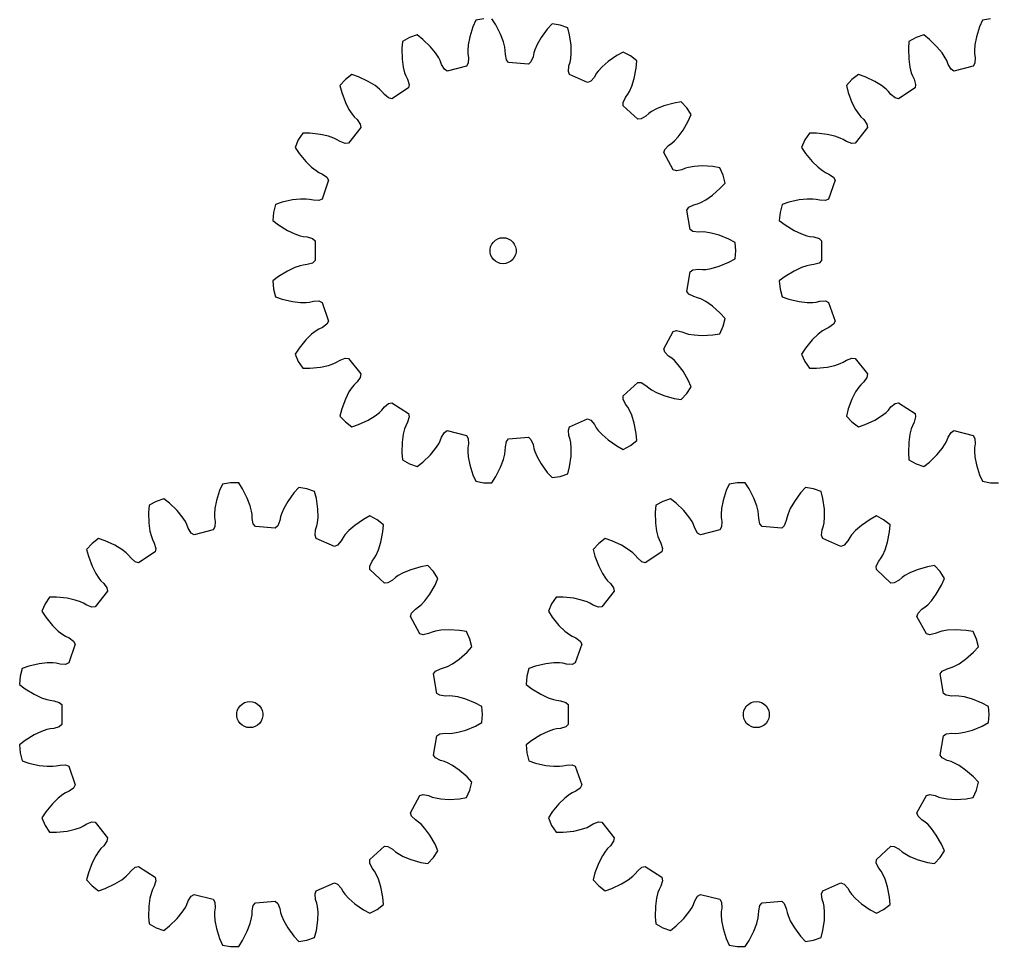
# Model space of a CAD drawing. Extents: x 0 to 170, y 0 to 213.
# Drawn here: x 0 to 111.9, y 0 to 106.5 of the extents above; entities that cross this region are included whole.
import ezdxf

# ---------------------------------------------------------------- set-up
doc = ezdxf.new("R2010")
doc.units = 0

msp = doc.modelspace()

# ---------------------------------------------------------------- linework, layer by layer
for p, q in [((52.42, 106.43), (52.08, 105.67)), ((53.34, 106.59), (52.42, 106.43)), ((54.72, 105.89), (54.27, 106.59)), ((110.6, 106.43), (110.27, 105.67)), ((111.53, 106.59), (110.6, 106.43)), ((52.08, 105.67), (51.72, 104.52)), ((55.27, 104.81), (54.72, 105.89)), ((60.63, 105.4), (59.91, 104.43)), ((61.19, 106.01), (60.63, 105.4)), ((62.11, 105.86), (61.19, 106.01)), ((62.99, 105.56), (62.11, 105.86)), ((63.19, 104.75), (62.99, 105.56)), ((110.27, 105.67), (109.91, 104.52)), ((44.8, 104.43), (43.98, 103.98)), ((45.69, 104.73), (44.8, 104.43)), ((46.34, 104.22), (45.69, 104.73)), ((47.21, 103.38), (46.34, 104.22)), ((51.72, 104.52), (51.55, 103.61)), ((55.59, 103.94), (55.27, 104.81)), ((59.91, 104.43), (59.45, 103.62)), ((63.36, 103.56), (63.19, 104.75)), ((102.99, 104.43), (102.17, 103.98)), ((103.88, 104.73), (102.99, 104.43)), ((104.53, 104.22), (103.88, 104.73)), ((105.39, 103.38), (104.53, 104.22)), ((109.91, 104.52), (109.74, 103.61)), ((43.98, 103.98), (43.92, 103.16)), ((43.92, 103.16), (43.95, 101.95)), ((47.8, 102.66), (47.21, 103.38)), ((51.55, 103.61), (51.49, 102.96)), ((51.49, 102.96), (51.51, 102.58)), ((55.75, 103.31), (55.59, 103.94)), ((55.8, 102.94), (55.75, 103.31)), ((55.81, 102.48), (55.8, 102.94)), ((59.19, 103.02), (59.08, 102.67)), ((59.45, 103.62), (59.19, 103.02)), ((63.38, 102.63), (63.36, 103.56)), ((102.17, 103.98), (102.1, 103.16)), ((102.1, 103.16), (102.14, 101.95)), ((105.98, 102.66), (105.39, 103.38)), ((109.74, 103.61), (109.68, 102.96)), ((109.68, 102.96), (109.69, 102.58)), ((43.95, 101.95), (44.08, 101.03)), ((48.15, 102.11), (47.8, 102.66)), ((48.32, 101.78), (48.15, 102.11)), ((51.51, 102.58), (51.57, 102.13)), ((51.57, 102.13), (51.54, 101.5)), ((55.95, 101.86), (55.81, 102.48)), ((56.19, 101.56), (55.95, 101.86)), ((58.99, 102.22), (58.75, 101.63)), ((59.08, 102.67), (58.99, 102.22)), ((63.26, 101.61), (63.33, 101.98)), ((63.33, 101.98), (63.38, 102.63)), ((68.62, 102.37), (67.63, 101.68)), ((69.35, 102.77), (68.62, 102.37)), ((70.17, 102.32), (69.35, 102.77)), ((70.91, 101.75), (70.17, 102.32)), ((102.14, 101.95), (102.27, 101.03)), ((106.34, 102.11), (105.98, 102.66)), ((106.51, 101.78), (106.34, 102.11)), ((109.69, 102.58), (109.76, 102.13)), ((109.76, 102.13), (109.72, 101.5)), ((44.08, 101.03), (44.24, 100.39)), ((48.48, 101.35), (48.32, 101.78)), ((48.81, 100.81), (48.48, 101.35)), ((49.14, 100.59), (48.81, 100.81)), ((51.35, 101.15), (49.14, 100.59)), ((51.54, 101.5), (51.35, 101.15)), ((58.46, 101.37), (56.19, 101.56)), ((58.75, 101.63), (58.46, 101.37)), ((63.05, 100.54), (63.12, 101.17)), ((63.12, 101.17), (63.26, 101.61)), ((66.93, 101.07), (66.49, 100.59)), ((67.63, 101.68), (66.93, 101.07)), ((70.6, 99.74), (70.84, 100.93)), ((70.84, 100.93), (70.91, 101.75)), ((102.27, 101.03), (102.43, 100.39)), ((106.67, 101.35), (106.51, 101.78)), ((107, 100.81), (106.67, 101.35)), ((107.33, 100.59), (107, 100.81)), ((109.54, 101.15), (107.33, 100.59)), ((109.72, 101.5), (109.54, 101.15)), ((37.44, 99.61), (36.8, 98.93)), ((38.17, 100.19), (37.44, 99.61)), ((38.95, 99.92), (38.17, 100.19)), ((40.05, 99.4), (38.95, 99.92)), ((44.24, 100.39), (44.37, 100.04)), ((44.37, 100.04), (44.58, 99.64)), ((44.58, 99.64), (44.75, 99.03)), ((63.18, 100.17), (63.05, 100.54)), ((65.26, 99.26), (63.18, 100.17)), ((66.04, 99.89), (65.62, 99.41)), ((66.26, 100.29), (66.04, 99.89)), ((66.49, 100.59), (66.26, 100.29)), ((70.32, 98.85), (70.6, 99.74)), ((95.62, 99.61), (94.99, 98.93)), ((96.36, 100.19), (95.62, 99.61)), ((97.14, 99.92), (96.36, 100.19)), ((98.24, 99.4), (97.14, 99.92)), ((102.43, 100.39), (102.56, 100.04)), ((102.56, 100.04), (102.77, 99.64)), ((102.77, 99.64), (102.94, 99.03)), ((36.8, 98.93), (37.01, 98.12)), ((40.84, 98.91), (40.05, 99.4)), ((41.35, 98.51), (40.84, 98.91)), ((41.62, 98.25), (41.35, 98.51)), ((44.69, 98.64), (42.78, 97.4)), ((44.75, 99.03), (44.69, 98.64)), ((65.62, 99.41), (65.26, 99.26)), ((70.06, 98.25), (70.32, 98.85)), ((94.99, 98.93), (95.2, 98.12)), ((99.03, 98.91), (98.24, 99.4)), ((99.54, 98.51), (99.03, 98.91)), ((99.81, 98.25), (99.54, 98.51)), ((102.87, 98.64), (100.97, 97.4)), ((102.94, 99.03), (102.87, 98.64)), ((37.01, 98.12), (37.43, 96.99)), ((41.91, 97.89), (41.62, 98.25)), ((42.4, 97.49), (41.91, 97.89)), ((42.78, 97.4), (42.4, 97.49)), ((69.33, 96.99), (69.6, 97.56)), ((69.6, 97.56), (69.87, 97.93)), ((69.87, 97.93), (70.06, 98.25)), ((95.2, 98.12), (95.62, 96.99)), ((100.1, 97.89), (99.81, 98.25)), ((100.59, 97.49), (100.1, 97.89)), ((100.97, 97.4), (100.59, 97.49)), ((37.43, 96.99), (37.85, 96.16)), ((69.33, 96.6), (69.33, 96.99)), ((71.01, 95.06), (69.33, 96.6)), ((73.17, 96.23), (72.6, 95.92)), ((74.03, 96.58), (73.17, 96.23)), ((75.2, 96.91), (74.03, 96.58)), ((76.01, 97.05), (75.2, 96.91)), ((76.64, 96.36), (76.01, 97.05)), ((77.16, 95.58), (76.64, 96.36)), ((95.62, 96.99), (96.04, 96.16)), ((37.85, 96.16), (38.21, 95.62)), ((38.21, 95.62), (38.45, 95.33)), ((38.45, 95.33), (38.78, 95.01)), ((71.95, 95.41), (71.4, 95.09)), ((72.29, 95.71), (71.95, 95.41)), ((72.6, 95.92), (72.29, 95.71)), ((76.82, 94.82), (77.16, 95.58)), ((96.04, 96.16), (96.4, 95.62)), ((96.4, 95.62), (96.64, 95.33)), ((96.64, 95.33), (96.97, 95.01)), ((39.2, 94.1), (37.8, 92.31)), ((38.78, 95.01), (39.14, 94.49)), ((39.14, 94.49), (39.2, 94.1)), ((71.4, 95.09), (71.01, 95.06)), ((76.22, 93.78), (76.82, 94.82)), ((97.39, 94.1), (95.99, 92.31)), ((96.97, 95.01), (97.33, 94.49)), ((97.33, 94.49), (97.39, 94.1)), ((32.54, 93.45), (32.03, 92.67)), ((33.37, 93.45), (32.54, 93.45)), ((34.57, 93.31), (33.37, 93.45)), ((35.48, 93.11), (34.57, 93.31)), ((36.09, 92.89), (35.48, 93.11)), ((36.43, 92.73), (36.09, 92.89)), ((75.22, 92.55), (75.66, 93.03)), ((75.66, 93.03), (76.22, 93.78)), ((90.73, 93.45), (90.22, 92.67)), ((91.56, 93.45), (90.73, 93.45)), ((92.76, 93.31), (91.56, 93.45)), ((93.67, 93.11), (92.76, 93.31)), ((94.28, 92.89), (93.67, 93.11)), ((94.62, 92.73), (94.28, 92.89)), ((32.03, 92.67), (31.65, 91.81)), ((31.65, 91.81), (32.11, 91.12)), ((36.82, 92.5), (36.43, 92.73)), ((37.41, 92.27), (36.82, 92.5)), ((37.8, 92.31), (37.41, 92.27)), ((74.12, 91.59), (74.56, 92.04)), ((74.56, 92.04), (74.94, 92.3)), ((74.94, 92.3), (75.22, 92.55)), ((90.22, 92.67), (89.84, 91.81)), ((89.84, 91.81), (90.3, 91.12)), ((95.01, 92.5), (94.62, 92.73)), ((95.6, 92.27), (95.01, 92.5)), ((95.99, 92.31), (95.6, 92.27)), ((32.11, 91.12), (32.88, 90.19)), ((74, 91.22), (74.12, 91.59)), ((75.08, 89.22), (74, 91.22)), ((90.3, 91.12), (91.07, 90.19)), ((32.88, 90.19), (33.55, 89.54)), ((33.55, 89.54), (34.06, 89.14)), ((76.86, 89.52), (76.5, 89.41)), ((77.51, 89.62), (76.86, 89.52)), ((78.43, 89.68), (77.51, 89.62)), ((79.64, 89.61), (78.43, 89.68)), ((80.46, 89.48), (79.64, 89.61)), ((91.07, 90.19), (91.73, 89.54)), ((91.73, 89.54), (92.25, 89.14)), ((34.06, 89.14), (34.38, 88.94)), ((34.38, 88.94), (34.79, 88.75)), ((34.79, 88.75), (35.3, 88.38)), ((75.46, 89.12), (75.08, 89.22)), ((76.08, 89.24), (75.46, 89.12)), ((76.5, 89.41), (76.08, 89.24)), ((80.83, 88.62), (80.46, 89.48)), ((81.06, 87.72), (80.83, 88.62)), ((92.25, 89.14), (92.57, 88.94)), ((92.57, 88.94), (92.98, 88.75)), ((92.98, 88.75), (93.49, 88.38)), ((35.49, 88.03), (34.75, 85.88)), ((35.3, 88.38), (35.49, 88.03)), ((80.5, 87.11), (81.06, 87.72)), ((93.68, 88.03), (92.94, 85.88)), ((93.49, 88.38), (93.68, 88.03)), ((78.82, 85.79), (79.59, 86.32)), ((79.59, 86.32), (80.5, 87.11)), ((29.4, 85.25), (29.17, 84.34)), ((30.18, 85.51), (29.4, 85.25)), ((31.36, 85.78), (30.18, 85.51)), ((32.29, 85.88), (31.36, 85.78)), ((32.94, 85.88), (32.29, 85.88)), ((33.31, 85.84), (32.94, 85.88)), ((33.76, 85.74), (33.31, 85.84)), ((34.39, 85.72), (33.76, 85.74)), ((34.75, 85.88), (34.39, 85.72)), ((76.9, 84.93), (77.46, 85.21)), ((77.46, 85.21), (77.9, 85.34)), ((77.9, 85.34), (78.25, 85.48)), ((78.25, 85.48), (78.82, 85.79)), ((87.59, 85.25), (87.36, 84.34)), ((88.37, 85.51), (87.59, 85.25)), ((89.55, 85.78), (88.37, 85.51)), ((90.48, 85.88), (89.55, 85.78)), ((91.13, 85.88), (90.48, 85.88)), ((91.5, 85.84), (91.13, 85.88)), ((91.95, 85.74), (91.5, 85.84)), ((92.58, 85.72), (91.95, 85.74)), ((92.94, 85.88), (92.58, 85.72)), ((29.17, 84.34), (29.09, 83.41)), ((76.66, 84.62), (76.9, 84.93)), ((77.03, 82.37), (76.66, 84.62)), ((87.36, 84.34), (87.28, 83.41)), ((29.09, 83.41), (29.75, 82.9)), ((29.75, 82.9), (30.78, 82.27)), ((87.28, 83.41), (87.94, 82.9)), ((87.94, 82.9), (88.97, 82.27)), ((30.78, 82.27), (31.62, 81.88)), ((31.62, 81.88), (32.24, 81.66)), ((77.36, 82.15), (77.03, 82.37)), ((77.99, 82.07), (77.36, 82.15)), ((78.44, 82.1), (77.99, 82.07)), ((78.82, 82.08), (78.44, 82.1)), ((79.46, 81.97), (78.82, 82.08)), ((80.36, 81.72), (79.46, 81.97)), ((81.48, 81.26), (80.36, 81.72)), ((88.97, 82.27), (89.81, 81.88)), ((89.81, 81.88), (90.43, 81.66)), ((32.24, 81.66), (32.6, 81.58)), ((32.6, 81.58), (33.06, 81.53)), ((33.06, 81.53), (33.66, 81.35)), ((33.66, 81.35), (33.95, 81.08)), ((33.95, 81.08), (33.95, 78.8)), ((54.12, 80.4), (54.25, 80.69)), ((54.25, 80.69), (54.43, 80.94)), ((54.43, 80.94), (54.66, 81.15)), ((54.66, 81.15), (54.93, 81.31)), ((54.93, 81.31), (55.23, 81.41)), ((55.23, 81.41), (55.54, 81.44)), ((55.54, 81.44), (55.86, 81.41)), ((55.86, 81.41), (56.15, 81.31)), ((56.15, 81.31), (56.43, 81.15)), ((56.43, 81.15), (56.66, 80.94)), ((56.66, 80.94), (56.84, 80.69)), ((56.84, 80.69), (56.97, 80.4)), ((82.21, 80.87), (81.48, 81.26)), ((82.28, 79.94), (82.21, 80.87)), ((90.43, 81.66), (90.79, 81.58)), ((90.79, 81.58), (91.25, 81.53)), ((91.25, 81.53), (91.85, 81.35)), ((91.85, 81.35), (92.14, 81.08)), ((92.14, 81.08), (92.14, 78.8)), ((54.05, 80.1), (54.12, 80.4)), ((54.05, 79.78), (54.05, 80.1)), ((54.12, 79.48), (54.05, 79.78)), ((54.25, 79.19), (54.12, 79.48)), ((56.97, 79.48), (56.84, 79.19)), ((56.97, 80.4), (57.04, 80.1)), ((57.04, 79.78), (56.97, 79.48)), ((57.04, 80.1), (57.04, 79.78)), ((82.21, 79.01), (82.28, 79.94)), ((33.06, 78.35), (32.6, 78.3)), ((33.66, 78.53), (33.06, 78.35)), ((33.95, 78.8), (33.66, 78.53)), ((54.43, 78.94), (54.25, 79.19)), ((54.66, 78.73), (54.43, 78.94)), ((54.93, 78.57), (54.66, 78.73)), ((55.23, 78.47), (54.93, 78.57)), ((55.54, 78.44), (55.23, 78.47)), ((55.86, 78.47), (55.54, 78.44)), ((56.15, 78.57), (55.86, 78.47)), ((56.43, 78.73), (56.15, 78.57)), ((56.66, 78.94), (56.43, 78.73)), ((56.84, 79.19), (56.66, 78.94)), ((80.36, 78.16), (81.48, 78.62)), ((81.48, 78.62), (82.21, 79.01)), ((91.25, 78.35), (90.79, 78.3)), ((91.85, 78.53), (91.25, 78.35)), ((92.14, 78.8), (91.85, 78.53)), ((30.78, 77.61), (29.75, 76.98)), ((31.62, 78.01), (30.78, 77.61)), ((32.24, 78.22), (31.62, 78.01)), ((32.6, 78.3), (32.24, 78.22)), ((76.66, 75.26), (77.03, 77.51)), ((77.03, 77.51), (77.36, 77.73)), ((77.36, 77.73), (77.99, 77.81)), ((77.99, 77.81), (78.44, 77.78)), ((78.44, 77.78), (78.82, 77.8)), ((78.82, 77.8), (79.46, 77.91)), ((79.46, 77.91), (80.36, 78.16)), ((88.97, 77.61), (87.94, 76.98)), ((89.81, 78.01), (88.97, 77.61)), ((90.43, 78.22), (89.81, 78.01)), ((90.79, 78.3), (90.43, 78.22)), ((29.75, 76.98), (29.09, 76.47)), ((29.09, 76.47), (29.17, 75.54)), ((87.94, 76.98), (87.28, 76.47)), ((87.28, 76.47), (87.36, 75.54)), ((29.17, 75.54), (29.4, 74.63)), ((76.9, 74.95), (76.66, 75.26)), ((87.36, 75.54), (87.59, 74.63)), ((29.4, 74.63), (30.18, 74.37)), ((30.18, 74.37), (31.36, 74.1)), ((31.36, 74.1), (32.29, 74)), ((32.29, 74), (32.94, 74)), ((32.94, 74), (33.31, 74.04)), ((33.31, 74.04), (33.76, 74.14)), ((33.76, 74.14), (34.39, 74.17)), ((34.39, 74.17), (34.75, 74.01)), ((34.75, 74.01), (35.49, 71.85)), ((77.46, 74.67), (76.9, 74.95)), ((77.9, 74.54), (77.46, 74.67)), ((78.25, 74.4), (77.9, 74.54)), ((78.82, 74.09), (78.25, 74.4)), ((79.59, 73.56), (78.82, 74.09)), ((87.59, 74.63), (88.37, 74.37)), ((88.37, 74.37), (89.55, 74.1)), ((89.55, 74.1), (90.48, 74)), ((90.48, 74), (91.13, 74)), ((91.13, 74), (91.5, 74.04)), ((91.5, 74.04), (91.95, 74.14)), ((91.95, 74.14), (92.58, 74.17)), ((92.58, 74.17), (92.94, 74.01)), ((92.94, 74.01), (93.68, 71.85)), ((80.5, 72.77), (79.59, 73.56)), ((81.06, 72.16), (80.5, 72.77)), ((35.49, 71.85), (35.3, 71.5)), ((80.83, 71.26), (81.06, 72.16)), ((93.68, 71.85), (93.49, 71.5)), ((34.06, 70.74), (33.55, 70.34)), ((34.38, 70.94), (34.06, 70.74)), ((34.79, 71.13), (34.38, 70.94)), ((35.3, 71.5), (34.79, 71.13)), ((74, 68.66), (75.08, 70.66)), ((75.08, 70.66), (75.46, 70.76)), ((75.46, 70.76), (76.08, 70.64)), ((76.08, 70.64), (76.5, 70.47)), ((80.46, 70.4), (80.83, 71.26)), ((92.25, 70.74), (91.73, 70.34)), ((92.57, 70.94), (92.25, 70.74)), ((92.98, 71.13), (92.57, 70.94)), ((93.49, 71.5), (92.98, 71.13)), ((32.88, 69.69), (32.11, 68.76)), ((33.55, 70.34), (32.88, 69.69)), ((76.5, 70.47), (76.86, 70.36)), ((76.86, 70.36), (77.51, 70.26)), ((77.51, 70.26), (78.43, 70.2)), ((78.43, 70.2), (79.64, 70.27)), ((79.64, 70.27), (80.46, 70.4)), ((91.07, 69.69), (90.3, 68.76)), ((91.73, 70.34), (91.07, 69.69)), ((32.11, 68.76), (31.65, 68.07)), ((74.12, 68.29), (74, 68.66)), ((74.56, 67.84), (74.12, 68.29)), ((90.3, 68.76), (89.84, 68.07)), ((31.65, 68.07), (32.03, 67.21)), ((32.03, 67.21), (32.54, 66.43)), ((36.09, 66.99), (36.43, 67.15)), ((36.43, 67.15), (36.82, 67.38)), ((36.82, 67.38), (37.41, 67.61)), ((37.41, 67.61), (37.8, 67.57)), ((37.8, 67.57), (39.2, 65.78)), ((74.94, 67.58), (74.56, 67.84)), ((75.22, 67.33), (74.94, 67.58)), ((75.66, 66.85), (75.22, 67.33)), ((89.84, 68.07), (90.22, 67.21)), ((90.22, 67.21), (90.73, 66.43)), ((94.28, 66.99), (94.62, 67.15)), ((94.62, 67.15), (95.01, 67.38)), ((95.01, 67.38), (95.6, 67.61)), ((95.6, 67.61), (95.99, 67.57)), ((95.99, 67.57), (97.39, 65.78)), ((32.54, 66.43), (33.37, 66.43)), ((33.37, 66.43), (34.57, 66.57)), ((34.57, 66.57), (35.48, 66.77)), ((35.48, 66.77), (36.09, 66.99)), ((76.22, 66.1), (75.66, 66.85)), ((76.82, 65.06), (76.22, 66.1)), ((90.73, 66.43), (91.56, 66.43)), ((91.56, 66.43), (92.76, 66.57)), ((92.76, 66.57), (93.67, 66.77)), ((93.67, 66.77), (94.28, 66.99)), ((39.14, 65.39), (38.78, 64.87)), ((39.2, 65.78), (39.14, 65.39)), ((77.16, 64.3), (76.82, 65.06)), ((97.33, 65.39), (96.97, 64.87)), ((97.39, 65.78), (97.33, 65.39)), ((38.21, 64.26), (37.85, 63.72)), ((38.45, 64.55), (38.21, 64.26)), ((38.78, 64.87), (38.45, 64.55)), ((69.33, 63.28), (71.01, 64.82)), ((71.01, 64.82), (71.4, 64.79)), ((71.4, 64.79), (71.95, 64.47)), ((71.95, 64.47), (72.29, 64.17)), ((72.29, 64.17), (72.6, 63.96)), ((72.6, 63.96), (73.17, 63.65)), ((76.64, 63.52), (77.16, 64.3)), ((96.4, 64.26), (96.04, 63.72)), ((96.64, 64.55), (96.4, 64.26)), ((96.97, 64.87), (96.64, 64.55)), ((37.43, 62.89), (37.01, 61.76)), ((37.85, 63.72), (37.43, 62.89)), ((69.33, 62.89), (69.33, 63.28)), ((69.6, 62.32), (69.33, 62.89)), ((73.17, 63.65), (74.03, 63.3)), ((74.03, 63.3), (75.2, 62.97)), ((75.2, 62.97), (76.01, 62.83)), ((76.01, 62.83), (76.64, 63.52)), ((95.62, 62.89), (95.2, 61.76)), ((96.04, 63.72), (95.62, 62.89)), ((37.01, 61.76), (36.8, 60.95)), ((41.35, 61.37), (41.62, 61.63)), ((41.62, 61.63), (41.91, 61.99)), ((41.91, 61.99), (42.4, 62.39)), ((42.4, 62.39), (42.78, 62.48)), ((42.78, 62.48), (44.69, 61.24)), ((69.87, 61.95), (69.6, 62.32)), ((70.06, 61.63), (69.87, 61.95)), ((70.32, 61.03), (70.06, 61.63)), ((95.2, 61.76), (94.99, 60.95)), ((99.54, 61.37), (99.81, 61.63)), ((99.81, 61.63), (100.1, 61.99)), ((100.1, 61.99), (100.59, 62.39)), ((100.59, 62.39), (100.97, 62.48)), ((100.97, 62.48), (102.87, 61.24)), ((36.8, 60.95), (37.44, 60.27)), ((38.95, 59.96), (40.05, 60.48)), ((40.05, 60.48), (40.84, 60.97)), ((40.84, 60.97), (41.35, 61.37)), ((44.75, 60.85), (44.58, 60.24)), ((44.69, 61.24), (44.75, 60.85)), ((63.18, 59.71), (65.26, 60.62)), ((65.26, 60.62), (65.62, 60.47)), ((65.62, 60.47), (66.04, 59.99)), ((70.6, 60.14), (70.32, 61.03)), ((94.99, 60.95), (95.62, 60.27)), ((97.14, 59.96), (98.24, 60.48)), ((98.24, 60.48), (99.03, 60.97)), ((99.03, 60.97), (99.54, 61.37)), ((102.94, 60.85), (102.77, 60.24)), ((102.87, 61.24), (102.94, 60.85)), ((37.44, 60.27), (38.17, 59.7)), ((38.17, 59.7), (38.95, 59.96)), ((44.24, 59.49), (44.08, 58.85)), ((44.37, 59.84), (44.24, 59.49)), ((44.58, 60.24), (44.37, 59.84)), ((63.05, 59.34), (63.18, 59.71)), ((63.12, 58.71), (63.05, 59.34)), ((66.04, 59.99), (66.26, 59.59)), ((66.26, 59.59), (66.49, 59.29)), ((70.84, 58.95), (70.6, 60.14)), ((95.62, 60.27), (96.36, 59.7)), ((96.36, 59.7), (97.14, 59.96)), ((102.43, 59.49), (102.27, 58.85)), ((102.56, 59.84), (102.43, 59.49)), ((102.77, 60.24), (102.56, 59.84)), ((44.08, 58.85), (43.95, 57.93)), ((48.32, 58.1), (48.48, 58.53)), ((48.48, 58.53), (48.81, 59.07)), ((48.81, 59.07), (49.14, 59.29)), ((49.14, 59.29), (51.35, 58.73)), ((51.35, 58.73), (51.54, 58.38)), ((51.54, 58.38), (51.57, 57.75)), ((55.95, 58.02), (56.19, 58.32)), ((56.19, 58.32), (58.46, 58.51)), ((58.46, 58.51), (58.75, 58.25)), ((58.75, 58.25), (58.99, 57.66)), ((63.26, 58.27), (63.12, 58.71)), ((63.33, 57.9), (63.26, 58.27)), ((66.49, 59.29), (66.93, 58.81)), ((66.93, 58.81), (67.63, 58.2)), ((67.63, 58.2), (68.62, 57.51)), ((70.91, 58.13), (70.84, 58.95)), ((102.27, 58.85), (102.14, 57.93)), ((106.51, 58.1), (106.67, 58.53)), ((106.67, 58.53), (107, 59.07)), ((107, 59.07), (107.33, 59.29)), ((107.33, 59.29), (109.54, 58.73)), ((109.54, 58.73), (109.72, 58.38)), ((109.72, 58.38), (109.76, 57.75)), ((43.95, 57.93), (43.92, 56.72)), ((47.21, 56.5), (47.8, 57.22)), ((47.8, 57.22), (48.15, 57.77)), ((48.15, 57.77), (48.32, 58.1)), ((51.51, 57.3), (51.49, 56.92)), ((51.57, 57.75), (51.51, 57.3)), ((55.8, 56.94), (55.81, 57.4)), ((55.81, 57.4), (55.95, 58.02)), ((58.99, 57.66), (59.08, 57.21)), ((59.08, 57.21), (59.19, 56.86)), ((63.38, 57.25), (63.33, 57.9)), ((63.36, 56.32), (63.38, 57.25)), ((68.62, 57.51), (69.35, 57.11)), ((69.35, 57.11), (70.17, 57.56)), ((70.17, 57.56), (70.91, 58.13)), ((102.14, 57.93), (102.1, 56.72)), ((105.39, 56.5), (105.98, 57.22)), ((105.98, 57.22), (106.34, 57.77)), ((106.34, 57.77), (106.51, 58.1)), ((109.69, 57.3), (109.68, 56.92)), ((109.76, 57.75), (109.69, 57.3)), ((43.92, 56.72), (43.98, 55.9)), ((46.34, 55.66), (47.21, 56.5)), ((51.49, 56.92), (51.55, 56.27)), ((51.55, 56.27), (51.72, 55.36)), ((55.59, 55.94), (55.75, 56.57)), ((55.75, 56.57), (55.8, 56.94)), ((59.19, 56.86), (59.45, 56.26)), ((59.45, 56.26), (59.91, 55.45)), ((63.19, 55.13), (63.36, 56.32)), ((102.1, 56.72), (102.17, 55.9)), ((104.53, 55.66), (105.39, 56.5)), ((109.68, 56.92), (109.74, 56.27)), ((109.74, 56.27), (109.91, 55.36)), ((43.98, 55.9), (44.8, 55.45)), ((44.8, 55.45), (45.69, 55.15)), ((45.69, 55.15), (46.34, 55.66)), ((51.72, 55.36), (52.08, 54.21)), ((54.72, 53.99), (55.27, 55.07)), ((55.27, 55.07), (55.59, 55.94)), ((59.91, 55.45), (60.63, 54.48)), ((62.99, 54.32), (63.19, 55.13)), ((102.17, 55.9), (102.99, 55.45)), ((102.99, 55.45), (103.88, 55.15)), ((103.88, 55.15), (104.53, 55.66)), ((109.91, 55.36), (110.27, 54.21)), ((52.08, 54.21), (52.42, 53.45)), ((54.27, 53.29), (54.72, 53.99)), ((60.63, 54.48), (61.19, 53.87)), ((61.19, 53.87), (62.11, 54.02)), ((62.11, 54.02), (62.99, 54.32)), ((110.27, 54.21), (110.6, 53.45)), ((23.32, 53.14), (22.99, 52.38)), ((24.24, 53.29), (23.32, 53.14)), ((25.18, 53.29), (24.24, 53.29)), ((25.63, 52.6), (25.18, 53.29)), ((26.17, 51.52), (25.63, 52.6)), ((32.09, 52.72), (31.53, 52.11)), ((33.01, 52.57), (32.09, 52.72)), ((52.42, 53.45), (53.34, 53.29)), ((53.34, 53.29), (54.27, 53.29)), ((81.51, 53.14), (81.18, 52.38)), ((82.43, 53.29), (81.51, 53.14)), ((83.36, 53.29), (82.43, 53.29)), ((83.82, 52.6), (83.36, 53.29)), ((84.36, 51.52), (83.82, 52.6)), ((90.28, 52.72), (89.72, 52.11)), ((91.2, 52.57), (90.28, 52.72)), ((110.6, 53.45), (111.53, 53.29)), ((111.53, 53.29), (112.46, 53.29)), ((22.99, 52.38), (22.63, 51.23)), ((26.5, 50.65), (26.17, 51.52)), ((31.53, 52.11), (30.82, 51.14)), ((33.9, 52.26), (33.01, 52.57)), ((34.1, 51.46), (33.9, 52.26)), ((81.18, 52.38), (80.82, 51.23)), ((84.69, 50.65), (84.36, 51.52)), ((89.72, 52.11), (89.01, 51.14)), ((92.09, 52.26), (91.2, 52.57)), ((92.29, 51.46), (92.09, 52.26)), ((14.89, 50.69), (14.82, 49.86)), ((15.71, 51.13), (14.89, 50.69)), ((16.59, 51.44), (15.71, 51.13)), ((17.25, 50.93), (16.59, 51.44)), ((18.11, 50.08), (17.25, 50.93)), ((22.63, 51.23), (22.45, 50.31)), ((26.66, 50.02), (26.5, 50.65)), ((30.82, 51.14), (30.35, 50.33)), ((34.26, 50.26), (34.1, 51.46)), ((73.08, 50.69), (73.01, 49.86)), ((73.9, 51.13), (73.08, 50.69)), ((74.78, 51.44), (73.9, 51.13)), ((75.43, 50.93), (74.78, 51.44)), ((76.3, 50.08), (75.43, 50.93)), ((80.82, 51.23), (80.64, 50.31)), ((84.85, 50.02), (84.69, 50.65)), ((89.01, 51.14), (88.54, 50.33)), ((92.45, 50.26), (92.29, 51.46)), ((14.82, 49.86), (14.86, 48.65)), ((18.7, 49.36), (18.11, 50.08)), ((19.06, 48.82), (18.7, 49.36)), ((22.45, 50.31), (22.4, 49.66)), ((22.4, 49.66), (22.41, 49.29)), ((22.41, 49.29), (22.47, 48.84)), ((26.71, 49.65), (26.66, 50.02)), ((26.72, 49.19), (26.71, 49.65)), ((29.98, 49.37), (29.89, 48.93)), ((30.09, 49.73), (29.98, 49.37)), ((30.35, 50.33), (30.09, 49.73)), ((34.23, 48.68), (34.29, 49.33)), ((34.29, 49.33), (34.26, 50.26)), ((40.25, 49.48), (39.53, 49.08)), ((41.07, 49.03), (40.25, 49.48)), ((73.01, 49.86), (73.04, 48.65)), ((76.89, 49.36), (76.3, 50.08)), ((77.25, 48.82), (76.89, 49.36)), ((80.64, 50.31), (80.59, 49.66)), ((80.59, 49.66), (80.6, 49.29)), ((80.6, 49.29), (80.66, 48.84)), ((84.9, 49.65), (84.85, 50.02)), ((84.91, 49.19), (84.9, 49.65)), ((88.17, 49.37), (88.08, 48.93)), ((88.28, 49.73), (88.17, 49.37)), ((88.54, 50.33), (88.28, 49.73)), ((92.42, 48.68), (92.48, 49.33)), ((92.48, 49.33), (92.45, 50.26)), ((98.44, 49.48), (97.71, 49.08)), ((99.26, 49.03), (98.44, 49.48)), ((14.86, 48.65), (14.99, 47.73)), ((19.23, 48.48), (19.06, 48.82)), ((19.39, 48.06), (19.23, 48.48)), ((22.44, 48.2), (22.25, 47.86)), ((22.47, 48.84), (22.44, 48.2)), ((26.86, 48.57), (26.72, 49.19)), ((27.1, 48.26), (26.86, 48.57)), ((29.37, 48.07), (27.1, 48.26)), ((29.66, 48.34), (29.37, 48.07)), ((29.89, 48.93), (29.66, 48.34)), ((34.02, 47.88), (34.16, 48.32)), ((34.16, 48.32), (34.23, 48.68)), ((38.53, 48.39), (37.83, 47.78)), ((39.53, 49.08), (38.53, 48.39)), ((41.81, 48.46), (41.07, 49.03)), ((41.74, 47.63), (41.81, 48.46)), ((73.04, 48.65), (73.17, 47.73)), ((77.41, 48.48), (77.25, 48.82)), ((77.57, 48.06), (77.41, 48.48)), ((80.63, 48.2), (80.44, 47.86)), ((80.66, 48.84), (80.63, 48.2)), ((85.04, 48.57), (84.91, 49.19)), ((85.29, 48.26), (85.04, 48.57)), ((87.56, 48.07), (85.29, 48.26)), ((87.85, 48.34), (87.56, 48.07)), ((88.08, 48.93), (87.85, 48.34)), ((92.21, 47.88), (92.35, 48.32)), ((92.35, 48.32), (92.42, 48.68)), ((96.72, 48.39), (96.02, 47.78)), ((97.71, 49.08), (96.72, 48.39)), ((100, 48.46), (99.26, 49.03)), ((99.93, 47.63), (100, 48.46)), ((14.99, 47.73), (15.15, 47.1)), ((15.15, 47.1), (15.28, 46.75)), ((19.72, 47.51), (19.39, 48.06)), ((20.05, 47.3), (19.72, 47.51)), ((22.25, 47.86), (20.05, 47.3)), ((33.95, 47.25), (34.02, 47.88)), ((34.08, 46.88), (33.95, 47.25)), ((37.17, 47), (36.94, 46.6)), ((37.39, 47.3), (37.17, 47)), ((37.83, 47.78), (37.39, 47.3)), ((41.51, 46.45), (41.74, 47.63)), ((73.17, 47.73), (73.33, 47.1)), ((73.33, 47.1), (73.47, 46.75)), ((77.9, 47.51), (77.57, 48.06)), ((78.23, 47.3), (77.9, 47.51)), ((80.44, 47.86), (78.23, 47.3)), ((92.14, 47.25), (92.21, 47.88)), ((92.27, 46.88), (92.14, 47.25)), ((95.36, 47), (95.13, 46.6)), ((95.58, 47.3), (95.36, 47)), ((96.02, 47.78), (95.58, 47.3)), ((99.7, 46.45), (99.93, 47.63)), ((8.34, 46.32), (7.71, 45.63)), ((9.08, 46.89), (8.34, 46.32)), ((9.86, 46.62), (9.08, 46.89)), ((10.95, 46.1), (9.86, 46.62)), ((11.75, 45.62), (10.95, 46.1)), ((15.28, 46.75), (15.48, 46.34)), ((15.48, 46.34), (15.66, 45.74)), ((36.17, 45.97), (34.08, 46.88)), ((36.53, 46.12), (36.17, 45.97)), ((36.94, 46.6), (36.53, 46.12)), ((41.23, 45.56), (41.51, 46.45)), ((66.53, 46.32), (65.9, 45.63)), ((67.27, 46.89), (66.53, 46.32)), ((68.05, 46.62), (67.27, 46.89)), ((69.14, 46.1), (68.05, 46.62)), ((69.93, 45.62), (69.14, 46.1)), ((73.47, 46.75), (73.67, 46.34)), ((73.67, 46.34), (73.85, 45.74)), ((94.36, 45.97), (92.27, 46.88)), ((94.72, 46.12), (94.36, 45.97)), ((95.13, 46.6), (94.72, 46.12)), ((99.42, 45.56), (99.7, 46.45)), ((7.71, 45.63), (7.91, 44.83)), ((7.91, 44.83), (8.34, 43.7)), ((12.26, 45.22), (11.75, 45.62)), ((12.53, 44.95), (12.26, 45.22)), ((12.82, 44.6), (12.53, 44.95)), ((15.59, 45.35), (13.69, 44.1)), ((15.66, 45.74), (15.59, 45.35)), ((40.78, 44.64), (40.97, 44.96)), ((40.97, 44.96), (41.23, 45.56)), ((65.9, 45.63), (66.1, 44.83)), ((66.1, 44.83), (66.53, 43.7)), ((70.45, 45.22), (69.93, 45.62)), ((70.72, 44.95), (70.45, 45.22)), ((71.01, 44.6), (70.72, 44.95)), ((73.78, 45.35), (71.87, 44.1)), ((73.85, 45.74), (73.78, 45.35)), ((98.97, 44.64), (99.16, 44.96)), ((99.16, 44.96), (99.42, 45.56)), ((8.34, 43.7), (8.76, 42.87)), ((13.3, 44.2), (12.82, 44.6)), ((13.69, 44.1), (13.3, 44.2)), ((40.24, 43.7), (40.51, 44.27)), ((40.24, 43.31), (40.24, 43.7)), ((40.51, 44.27), (40.78, 44.64)), ((46.92, 43.76), (46.1, 43.62)), ((47.55, 43.07), (46.92, 43.76)), ((66.53, 43.7), (66.95, 42.87)), ((71.49, 44.2), (71.01, 44.6)), ((71.87, 44.1), (71.49, 44.2)), ((98.42, 43.7), (98.7, 44.27)), ((98.43, 43.31), (98.42, 43.7)), ((98.7, 44.27), (98.97, 44.64)), ((105.11, 43.76), (104.29, 43.62)), ((105.74, 43.07), (105.11, 43.76)), ((8.76, 42.87), (9.12, 42.32)), ((41.91, 41.76), (40.24, 43.31)), ((43.5, 42.63), (43.2, 42.41)), ((44.08, 42.94), (43.5, 42.63)), ((44.94, 43.29), (44.08, 42.94)), ((46.1, 43.62), (44.94, 43.29)), ((48.06, 42.29), (47.55, 43.07)), ((66.95, 42.87), (67.31, 42.32)), ((100.1, 41.76), (98.43, 43.31)), ((101.69, 42.63), (101.39, 42.41)), ((102.27, 42.94), (101.69, 42.63)), ((103.13, 43.29), (102.27, 42.94)), ((104.29, 43.62), (103.13, 43.29)), ((106.25, 42.29), (105.74, 43.07)), ((9.12, 42.32), (9.36, 42.03)), ((9.36, 42.03), (9.68, 41.72)), ((9.68, 41.72), (10.05, 41.2)), ((42.31, 41.79), (41.91, 41.76)), ((42.85, 42.11), (42.31, 41.79)), ((43.2, 42.41), (42.85, 42.11)), ((47.12, 40.48), (47.73, 41.53)), ((47.73, 41.53), (48.06, 42.29)), ((67.31, 42.32), (67.54, 42.03)), ((67.54, 42.03), (67.87, 41.72)), ((67.87, 41.72), (68.23, 41.2)), ((100.49, 41.79), (100.1, 41.76)), ((101.04, 42.11), (100.49, 41.79)), ((101.39, 42.41), (101.04, 42.11)), ((105.31, 40.48), (105.92, 41.53)), ((105.92, 41.53), (106.25, 42.29)), ((10.11, 40.81), (8.71, 39.01)), ((10.05, 41.2), (10.11, 40.81)), ((46.57, 39.73), (47.12, 40.48)), ((68.3, 40.81), (66.9, 39.01)), ((68.23, 41.2), (68.3, 40.81)), ((104.76, 39.73), (105.31, 40.48)), ((2.94, 39.37), (2.56, 38.52)), ((3.45, 40.15), (2.94, 39.37)), ((4.27, 40.15), (3.45, 40.15)), ((5.48, 40.02), (4.27, 40.15)), ((6.38, 39.81), (5.48, 40.02)), ((7, 39.6), (6.38, 39.81)), ((7.34, 39.44), (7, 39.6)), ((7.73, 39.2), (7.34, 39.44)), ((8.32, 38.98), (7.73, 39.2)), ((45.85, 39.01), (46.13, 39.26)), ((46.13, 39.26), (46.57, 39.73)), ((61.12, 39.37), (60.75, 38.52)), ((61.63, 40.15), (61.12, 39.37)), ((62.46, 40.15), (61.63, 40.15)), ((63.66, 40.02), (62.46, 40.15)), ((64.57, 39.81), (63.66, 40.02)), ((65.19, 39.6), (64.57, 39.81)), ((65.53, 39.44), (65.19, 39.6)), ((65.91, 39.2), (65.53, 39.44)), ((66.51, 38.98), (65.91, 39.2)), ((104.03, 39.01), (104.32, 39.26)), ((104.32, 39.26), (104.76, 39.73)), ((2.56, 38.52), (3.01, 37.83)), ((8.71, 39.01), (8.32, 38.98)), ((44.9, 37.93), (45.03, 38.3)), ((45.03, 38.3), (45.47, 38.75)), ((45.47, 38.75), (45.85, 39.01)), ((60.75, 38.52), (61.2, 37.83)), ((66.9, 39.01), (66.51, 38.98)), ((103.09, 37.93), (103.21, 38.3)), ((103.21, 38.3), (103.66, 38.75)), ((103.66, 38.75), (104.03, 39.01)), ((3.01, 37.83), (3.78, 36.89)), ((45.98, 35.92), (44.9, 37.93)), ((61.2, 37.83), (61.97, 36.89)), ((104.17, 35.92), (103.09, 37.93)), ((3.78, 36.89), (4.45, 36.24)), ((4.45, 36.24), (4.97, 35.84)), ((4.97, 35.84), (5.29, 35.65)), ((46.37, 35.82), (45.98, 35.92)), ((46.99, 35.95), (46.37, 35.82)), ((47.41, 36.12), (46.99, 35.95)), ((47.77, 36.22), (47.41, 36.12)), ((48.41, 36.33), (47.77, 36.22)), ((49.34, 36.38), (48.41, 36.33)), ((50.55, 36.32), (49.34, 36.38)), ((51.36, 36.18), (50.55, 36.32)), ((51.74, 35.33), (51.36, 36.18)), ((61.97, 36.89), (62.64, 36.24)), ((62.64, 36.24), (63.16, 35.84)), ((63.16, 35.84), (63.47, 35.65)), ((104.55, 35.82), (104.17, 35.92)), ((105.17, 35.95), (104.55, 35.82)), ((105.6, 36.12), (105.17, 35.95)), ((105.96, 36.22), (105.6, 36.12)), ((106.6, 36.33), (105.96, 36.22)), ((107.53, 36.38), (106.6, 36.33)), ((108.74, 36.32), (107.53, 36.38)), ((109.55, 36.18), (108.74, 36.32)), ((109.93, 35.33), (109.55, 36.18)), ((5.29, 35.65), (5.7, 35.45)), ((6.4, 34.74), (5.66, 32.58)), ((5.7, 35.45), (6.21, 35.08)), ((6.21, 35.08), (6.4, 34.74)), ((51.97, 34.42), (51.74, 35.33)), ((63.47, 35.65), (63.89, 35.45)), ((64.58, 34.74), (63.84, 32.58)), ((63.89, 35.45), (64.4, 35.08)), ((64.4, 35.08), (64.58, 34.74)), ((110.16, 34.42), (109.93, 35.33)), ((50.49, 33.02), (51.41, 33.82)), ((51.41, 33.82), (51.97, 34.42)), ((108.68, 33.02), (109.6, 33.82)), ((109.6, 33.82), (110.16, 34.42)), ((2.27, 32.48), (1.09, 32.22)), ((3.19, 32.58), (2.27, 32.48)), ((3.85, 32.58), (3.19, 32.58)), ((4.22, 32.54), (3.85, 32.58)), ((4.66, 32.44), (4.22, 32.54)), ((5.66, 32.58), (5.3, 32.42)), ((49.16, 32.18), (49.73, 32.49)), ((49.73, 32.49), (50.49, 33.02)), ((60.46, 32.48), (59.28, 32.22)), ((61.38, 32.58), (60.46, 32.48)), ((62.04, 32.58), (61.38, 32.58)), ((62.41, 32.54), (62.04, 32.58)), ((62.85, 32.44), (62.41, 32.54)), ((63.84, 32.58), (63.49, 32.42)), ((107.34, 32.18), (107.92, 32.49)), ((107.92, 32.49), (108.68, 33.02)), ((0.31, 31.95), (0.08, 31.05)), ((1.09, 32.22), (0.31, 31.95)), ((5.3, 32.42), (4.66, 32.44)), ((47.56, 31.32), (47.8, 31.64)), ((47.8, 31.64), (48.37, 31.92)), ((48.37, 31.92), (48.81, 32.04)), ((48.81, 32.04), (49.16, 32.18)), ((58.49, 31.95), (58.27, 31.05)), ((59.28, 32.22), (58.49, 31.95)), ((63.49, 32.42), (62.85, 32.44)), ((105.75, 31.32), (105.99, 31.64)), ((105.99, 31.64), (106.56, 31.92)), ((106.56, 31.92), (107, 32.04)), ((107, 32.04), (107.34, 32.18)), ((0.08, 31.05), (0, 30.12)), ((47.94, 29.08), (47.56, 31.32)), ((58.27, 31.05), (58.19, 30.12)), ((106.13, 29.08), (105.75, 31.32)), ((0, 30.12), (0.65, 29.61)), ((0.65, 29.61), (1.68, 28.98)), ((58.19, 30.12), (58.84, 29.61)), ((58.84, 29.61), (59.87, 28.98)), ((1.68, 28.98), (2.53, 28.58)), ((2.53, 28.58), (3.14, 28.37)), ((3.14, 28.37), (3.51, 28.29)), ((3.51, 28.29), (3.96, 28.24)), ((3.96, 28.24), (4.57, 28.05)), ((4.57, 28.05), (4.86, 27.79)), ((25.57, 27.86), (25.84, 28.02)), ((25.84, 28.02), (26.14, 28.11)), ((26.14, 28.11), (26.45, 28.15)), ((26.45, 28.15), (26.76, 28.11)), ((26.76, 28.11), (27.06, 28.02)), ((27.06, 28.02), (27.33, 27.86)), ((48.27, 28.86), (47.94, 29.08)), ((48.89, 28.78), (48.27, 28.86)), ((49.35, 28.8), (48.89, 28.78)), ((49.72, 28.78), (49.35, 28.8)), ((50.37, 28.68), (49.72, 28.78)), ((51.26, 28.42), (50.37, 28.68)), ((52.38, 27.97), (51.26, 28.42)), ((59.87, 28.98), (60.72, 28.58)), ((60.72, 28.58), (61.33, 28.37)), ((61.33, 28.37), (61.7, 28.29)), ((61.7, 28.29), (62.15, 28.24)), ((62.15, 28.24), (62.76, 28.05)), ((62.76, 28.05), (63.04, 27.79)), ((83.76, 27.86), (84.03, 28.02)), ((84.03, 28.02), (84.33, 28.11)), ((84.33, 28.11), (84.64, 28.15)), ((84.64, 28.15), (84.95, 28.11)), ((84.95, 28.11), (85.25, 28.02)), ((85.25, 28.02), (85.52, 27.86)), ((106.45, 28.86), (106.13, 29.08)), ((107.08, 28.78), (106.45, 28.86)), ((107.54, 28.8), (107.08, 28.78)), ((107.91, 28.78), (107.54, 28.8)), ((108.55, 28.68), (107.91, 28.78)), ((109.45, 28.42), (108.55, 28.68)), ((110.57, 27.97), (109.45, 28.42)), ((4.86, 27.79), (4.86, 25.51)), ((24.96, 26.8), (25.02, 27.11)), ((25.02, 27.11), (25.15, 27.4)), ((25.15, 27.4), (25.34, 27.65)), ((25.34, 27.65), (25.57, 27.86)), ((27.33, 27.86), (27.57, 27.65)), ((27.57, 27.65), (27.75, 27.4)), ((27.75, 27.4), (27.88, 27.11)), ((27.88, 27.11), (27.94, 26.8)), ((53.11, 27.58), (52.38, 27.97)), ((53.19, 26.65), (53.11, 27.58)), ((63.04, 27.79), (63.04, 25.51)), ((83.15, 26.8), (83.21, 27.11)), ((83.21, 27.11), (83.34, 27.4)), ((83.34, 27.4), (83.52, 27.65)), ((83.52, 27.65), (83.76, 27.86)), ((85.52, 27.86), (85.75, 27.65)), ((85.75, 27.65), (85.94, 27.4)), ((85.94, 27.4), (86.07, 27.11)), ((86.07, 27.11), (86.13, 26.8)), ((111.3, 27.58), (110.57, 27.97)), ((111.38, 26.65), (111.3, 27.58)), ((24.96, 26.49), (24.96, 26.8)), ((25.02, 26.18), (24.96, 26.49)), ((25.15, 25.9), (25.02, 26.18)), ((25.34, 25.64), (25.15, 25.9)), ((27.75, 25.9), (27.57, 25.64)), ((27.88, 26.18), (27.75, 25.9)), ((27.94, 26.49), (27.88, 26.18)), ((27.94, 26.8), (27.94, 26.49)), ((53.11, 25.72), (53.19, 26.65)), ((83.15, 26.49), (83.15, 26.8)), ((83.21, 26.18), (83.15, 26.49)), ((83.34, 25.9), (83.21, 26.18)), ((83.52, 25.64), (83.34, 25.9)), ((85.94, 25.9), (85.75, 25.64)), ((86.07, 26.18), (85.94, 25.9)), ((86.13, 26.49), (86.07, 26.18)), ((86.13, 26.8), (86.13, 26.49)), ((111.3, 25.72), (111.38, 26.65)), ((2.53, 24.71), (1.68, 24.32)), ((3.14, 24.92), (2.53, 24.71)), ((3.51, 25), (3.14, 24.92)), ((3.96, 25.05), (3.51, 25)), ((4.57, 25.24), (3.96, 25.05)), ((4.86, 25.51), (4.57, 25.24)), ((25.57, 25.43), (25.34, 25.64)), ((25.84, 25.28), (25.57, 25.43)), ((26.14, 25.18), (25.84, 25.28)), ((26.45, 25.15), (26.14, 25.18)), ((26.76, 25.18), (26.45, 25.15)), ((27.06, 25.28), (26.76, 25.18)), ((27.33, 25.43), (27.06, 25.28)), ((27.57, 25.64), (27.33, 25.43)), ((49.72, 24.51), (50.37, 24.62)), ((50.37, 24.62), (51.26, 24.87)), ((51.26, 24.87), (52.38, 25.32)), ((52.38, 25.32), (53.11, 25.72)), ((60.72, 24.71), (59.87, 24.32)), ((61.33, 24.92), (60.72, 24.71)), ((61.7, 25), (61.33, 24.92)), ((62.15, 25.05), (61.7, 25)), ((62.76, 25.24), (62.15, 25.05)), ((63.04, 25.51), (62.76, 25.24)), ((83.76, 25.43), (83.52, 25.64)), ((84.03, 25.28), (83.76, 25.43)), ((84.33, 25.18), (84.03, 25.28)), ((84.64, 25.15), (84.33, 25.18)), ((84.95, 25.18), (84.64, 25.15)), ((85.25, 25.28), (84.95, 25.18)), ((85.52, 25.43), (85.25, 25.28)), ((85.75, 25.64), (85.52, 25.43)), ((107.91, 24.51), (108.55, 24.62)), ((108.55, 24.62), (109.45, 24.87)), ((109.45, 24.87), (110.57, 25.32)), ((110.57, 25.32), (111.3, 25.72)), ((0.65, 23.68), (0, 23.18)), ((1.68, 24.32), (0.65, 23.68)), ((47.56, 21.97), (47.94, 24.22)), ((47.94, 24.22), (48.27, 24.43)), ((48.27, 24.43), (48.89, 24.52)), ((48.89, 24.52), (49.35, 24.49)), ((49.35, 24.49), (49.72, 24.51)), ((58.84, 23.68), (58.19, 23.18)), ((59.87, 24.32), (58.84, 23.68)), ((105.75, 21.97), (106.13, 24.22)), ((106.13, 24.22), (106.45, 24.43)), ((106.45, 24.43), (107.08, 24.52)), ((107.08, 24.52), (107.54, 24.49)), ((107.54, 24.49), (107.91, 24.51)), ((0, 23.18), (0.08, 22.25)), ((58.19, 23.18), (58.27, 22.25)), ((0.08, 22.25), (0.31, 21.34)), ((0.31, 21.34), (1.09, 21.07)), ((47.8, 21.66), (47.56, 21.97)), ((48.37, 21.37), (47.8, 21.66)), ((48.81, 21.25), (48.37, 21.37)), ((58.27, 22.25), (58.49, 21.34)), ((58.49, 21.34), (59.28, 21.07)), ((105.99, 21.66), (105.75, 21.97)), ((106.56, 21.37), (105.99, 21.66)), ((107, 21.25), (106.56, 21.37)), ((1.09, 21.07), (2.27, 20.81)), ((2.27, 20.81), (3.19, 20.71)), ((3.19, 20.71), (3.85, 20.71)), ((3.85, 20.71), (4.22, 20.75)), ((4.22, 20.75), (4.66, 20.85)), ((4.66, 20.85), (5.3, 20.87)), ((5.3, 20.87), (5.66, 20.71)), ((5.66, 20.71), (6.4, 18.56)), ((49.16, 21.11), (48.81, 21.25)), ((49.73, 20.8), (49.16, 21.11)), ((50.49, 20.27), (49.73, 20.8)), ((51.41, 19.48), (50.49, 20.27)), ((59.28, 21.07), (60.46, 20.81)), ((60.46, 20.81), (61.38, 20.71)), ((61.38, 20.71), (62.04, 20.71)), ((62.04, 20.71), (62.41, 20.75)), ((62.41, 20.75), (62.85, 20.85)), ((62.85, 20.85), (63.49, 20.87)), ((63.49, 20.87), (63.84, 20.71)), ((63.84, 20.71), (64.58, 18.56)), ((107.34, 21.11), (107, 21.25)), ((107.92, 20.8), (107.34, 21.11)), ((108.68, 20.27), (107.92, 20.8)), ((109.6, 19.48), (108.68, 20.27)), ((51.97, 18.87), (51.41, 19.48)), ((110.16, 18.87), (109.6, 19.48)), ((6.21, 18.21), (5.7, 17.84)), ((6.4, 18.56), (6.21, 18.21)), ((51.36, 17.11), (51.74, 17.96)), ((51.74, 17.96), (51.97, 18.87)), ((64.4, 18.21), (63.89, 17.84)), ((64.58, 18.56), (64.4, 18.21)), ((109.55, 17.11), (109.93, 17.96)), ((109.93, 17.96), (110.16, 18.87)), ((4.45, 17.05), (3.78, 16.4)), ((4.97, 17.45), (4.45, 17.05)), ((5.29, 17.64), (4.97, 17.45)), ((5.7, 17.84), (5.29, 17.64)), ((44.9, 15.37), (45.98, 17.37)), ((45.98, 17.37), (46.37, 17.47)), ((46.37, 17.47), (46.99, 17.34)), ((46.99, 17.34), (47.41, 17.17)), ((47.41, 17.17), (47.77, 17.07)), ((47.77, 17.07), (48.41, 16.96)), ((48.41, 16.96), (49.34, 16.91)), ((49.34, 16.91), (50.55, 16.97)), ((50.55, 16.97), (51.36, 17.11)), ((62.64, 17.05), (61.97, 16.4)), ((63.16, 17.45), (62.64, 17.05)), ((63.47, 17.64), (63.16, 17.45)), ((63.89, 17.84), (63.47, 17.64)), ((103.09, 15.37), (104.17, 17.37)), ((104.17, 17.37), (104.55, 17.47)), ((104.55, 17.47), (105.17, 17.34)), ((105.17, 17.34), (105.6, 17.17)), ((105.6, 17.17), (105.96, 17.07)), ((105.96, 17.07), (106.6, 16.96)), ((106.6, 16.96), (107.53, 16.91)), ((107.53, 16.91), (108.74, 16.97)), ((108.74, 16.97), (109.55, 17.11)), ((3.78, 16.4), (3.01, 15.47)), ((61.97, 16.4), (61.2, 15.47)), ((3.01, 15.47), (2.56, 14.78)), ((2.56, 14.78), (2.94, 13.92)), ((45.03, 14.99), (44.9, 15.37)), ((45.47, 14.54), (45.03, 14.99)), ((61.2, 15.47), (60.75, 14.78)), ((60.75, 14.78), (61.12, 13.92)), ((103.21, 14.99), (103.09, 15.37)), ((103.66, 14.54), (103.21, 14.99)), ((2.94, 13.92), (3.45, 13.14)), ((5.48, 13.27), (6.38, 13.48)), ((6.38, 13.48), (7, 13.69)), ((7, 13.69), (7.34, 13.85)), ((7.34, 13.85), (7.73, 14.09)), ((7.73, 14.09), (8.32, 14.32)), ((8.32, 14.32), (8.71, 14.28)), ((8.71, 14.28), (10.11, 12.48)), ((45.85, 14.28), (45.47, 14.54)), ((46.13, 14.04), (45.85, 14.28)), ((46.57, 13.56), (46.13, 14.04)), ((47.12, 12.81), (46.57, 13.56)), ((61.12, 13.92), (61.63, 13.14)), ((63.66, 13.27), (64.57, 13.48)), ((64.57, 13.48), (65.19, 13.69)), ((65.19, 13.69), (65.53, 13.85)), ((65.53, 13.85), (65.91, 14.09)), ((65.91, 14.09), (66.51, 14.32)), ((66.51, 14.32), (66.9, 14.28)), ((66.9, 14.28), (68.3, 12.48)), ((104.03, 14.28), (103.66, 14.54)), ((104.32, 14.04), (104.03, 14.28)), ((104.76, 13.56), (104.32, 14.04)), ((105.31, 12.81), (104.76, 13.56)), ((3.45, 13.14), (4.27, 13.14)), ((4.27, 13.14), (5.48, 13.27)), ((10.11, 12.48), (10.05, 12.1)), ((47.73, 11.76), (47.12, 12.81)), ((61.63, 13.14), (62.46, 13.14)), ((62.46, 13.14), (63.66, 13.27)), ((68.3, 12.48), (68.23, 12.1)), ((105.92, 11.76), (105.31, 12.81)), ((9.36, 11.26), (9.12, 10.97)), ((9.68, 11.58), (9.36, 11.26)), ((10.05, 12.1), (9.68, 11.58)), ((40.24, 9.99), (41.91, 11.53)), ((41.91, 11.53), (42.31, 11.5)), ((42.31, 11.5), (42.85, 11.18)), ((48.06, 11.01), (47.73, 11.76)), ((67.54, 11.26), (67.31, 10.97)), ((67.87, 11.58), (67.54, 11.26)), ((68.23, 12.1), (67.87, 11.58)), ((98.43, 9.99), (100.1, 11.53)), ((100.1, 11.53), (100.49, 11.5)), ((100.49, 11.5), (101.04, 11.18)), ((106.25, 11.01), (105.92, 11.76)), ((8.76, 10.43), (8.34, 9.6)), ((9.12, 10.97), (8.76, 10.43)), ((42.85, 11.18), (43.2, 10.88)), ((43.2, 10.88), (43.5, 10.67)), ((43.5, 10.67), (44.08, 10.36)), ((44.08, 10.36), (44.94, 10)), ((46.92, 9.54), (47.55, 10.22)), ((47.55, 10.22), (48.06, 11.01)), ((66.95, 10.43), (66.53, 9.6)), ((67.31, 10.97), (66.95, 10.43)), ((101.04, 11.18), (101.39, 10.88)), ((101.39, 10.88), (101.69, 10.67)), ((101.69, 10.67), (102.27, 10.36)), ((102.27, 10.36), (103.13, 10)), ((105.11, 9.54), (105.74, 10.22)), ((105.74, 10.22), (106.25, 11.01)), ((8.34, 9.6), (7.91, 8.46)), ((12.82, 8.69), (13.3, 9.1)), ((13.3, 9.1), (13.69, 9.19)), ((13.69, 9.19), (15.59, 7.95)), ((40.24, 9.59), (40.24, 9.99)), ((40.51, 9.02), (40.24, 9.59)), ((40.78, 8.66), (40.51, 9.02)), ((44.94, 10), (46.1, 9.67)), ((46.1, 9.67), (46.92, 9.54)), ((66.53, 9.6), (66.1, 8.46)), ((71.01, 8.69), (71.49, 9.1)), ((71.49, 9.1), (71.87, 9.19)), ((71.87, 9.19), (73.78, 7.95)), ((98.42, 9.59), (98.43, 9.99)), ((98.7, 9.02), (98.42, 9.59)), ((98.97, 8.66), (98.7, 9.02)), ((103.13, 10), (104.29, 9.67)), ((104.29, 9.67), (105.11, 9.54)), ((7.91, 8.46), (7.71, 7.66)), ((11.75, 7.68), (12.26, 8.08)), ((12.26, 8.08), (12.53, 8.34)), ((12.53, 8.34), (12.82, 8.69)), ((15.59, 7.95), (15.66, 7.56)), ((40.97, 8.33), (40.78, 8.66)), ((41.23, 7.74), (40.97, 8.33)), ((66.1, 8.46), (65.9, 7.66)), ((69.93, 7.68), (70.45, 8.08)), ((70.45, 8.08), (70.72, 8.34)), ((70.72, 8.34), (71.01, 8.69)), ((73.78, 7.95), (73.85, 7.56)), ((99.16, 8.33), (98.97, 8.66)), ((99.42, 7.74), (99.16, 8.33)), ((7.71, 7.66), (8.34, 6.97)), ((8.34, 6.97), (9.08, 6.4)), ((9.86, 6.67), (10.95, 7.19)), ((10.95, 7.19), (11.75, 7.68)), ((15.48, 6.95), (15.28, 6.54)), ((15.66, 7.56), (15.48, 6.95)), ((34.08, 6.41), (36.17, 7.33)), ((36.17, 7.33), (36.53, 7.17)), ((36.53, 7.17), (36.94, 6.69)), ((41.51, 6.85), (41.23, 7.74)), ((41.74, 5.66), (41.51, 6.85)), ((65.9, 7.66), (66.53, 6.97)), ((66.53, 6.97), (67.27, 6.4)), ((68.05, 6.67), (69.14, 7.19)), ((69.14, 7.19), (69.93, 7.68)), ((73.67, 6.95), (73.47, 6.54)), ((73.85, 7.56), (73.67, 6.95)), ((92.27, 6.41), (94.36, 7.33)), ((94.36, 7.33), (94.72, 7.17)), ((94.72, 7.17), (95.13, 6.69)), ((99.7, 6.85), (99.42, 7.74)), ((99.93, 5.66), (99.7, 6.85)), ((9.08, 6.4), (9.86, 6.67)), ((15.15, 6.19), (14.99, 5.56)), ((15.28, 6.54), (15.15, 6.19)), ((19.39, 5.24), (19.72, 5.78)), ((19.72, 5.78), (20.05, 5.99)), ((20.05, 5.99), (22.25, 5.43)), ((33.95, 6.04), (34.08, 6.41)), ((34.02, 5.41), (33.95, 6.04)), ((36.94, 6.69), (37.17, 6.3)), ((37.17, 6.3), (37.39, 6)), ((37.39, 6), (37.83, 5.52)), ((41.81, 4.84), (41.74, 5.66)), ((67.27, 6.4), (68.05, 6.67)), ((73.33, 6.19), (73.17, 5.56)), ((73.47, 6.54), (73.33, 6.19)), ((77.57, 5.24), (77.9, 5.78)), ((77.9, 5.78), (78.23, 5.99)), ((78.23, 5.99), (80.44, 5.43)), ((92.14, 6.04), (92.27, 6.41)), ((92.21, 5.41), (92.14, 6.04)), ((95.13, 6.69), (95.36, 6.3)), ((95.36, 6.3), (95.58, 6)), ((95.58, 6), (96.02, 5.52)), ((100, 4.84), (99.93, 5.66)), ((14.86, 4.64), (14.82, 3.43)), ((14.99, 5.56), (14.86, 4.64)), ((18.7, 3.93), (19.06, 4.48)), ((19.06, 4.48), (19.23, 4.81)), ((19.23, 4.81), (19.39, 5.24)), ((22.25, 5.43), (22.44, 5.09)), ((22.44, 5.09), (22.47, 4.46)), ((26.72, 4.1), (26.86, 4.72)), ((26.86, 4.72), (27.1, 5.03)), ((27.1, 5.03), (29.37, 5.22)), ((29.37, 5.22), (29.66, 4.95)), ((29.66, 4.95), (29.89, 4.37)), ((34.16, 4.98), (34.02, 5.41)), ((34.23, 4.61), (34.16, 4.98)), ((34.29, 3.96), (34.23, 4.61)), ((37.83, 5.52), (38.53, 4.9)), ((38.53, 4.9), (39.53, 4.21)), ((41.07, 4.26), (41.81, 4.84)), ((73.04, 4.64), (73.01, 3.43)), ((73.17, 5.56), (73.04, 4.64)), ((76.89, 3.93), (77.25, 4.48)), ((77.25, 4.48), (77.41, 4.81)), ((77.41, 4.81), (77.57, 5.24)), ((80.44, 5.43), (80.63, 5.09)), ((80.63, 5.09), (80.66, 4.46)), ((84.91, 4.1), (85.04, 4.72)), ((85.04, 4.72), (85.29, 5.03)), ((85.29, 5.03), (87.56, 5.22)), ((87.56, 5.22), (87.85, 4.95)), ((87.85, 4.95), (88.08, 4.37)), ((92.35, 4.98), (92.21, 5.41)), ((92.42, 4.61), (92.35, 4.98)), ((92.48, 3.96), (92.42, 4.61)), ((96.02, 5.52), (96.72, 4.9)), ((96.72, 4.9), (97.71, 4.21)), ((99.26, 4.26), (100, 4.84)), ((14.82, 3.43), (14.89, 2.6)), ((18.11, 3.21), (18.7, 3.93)), ((22.41, 4), (22.4, 3.63)), ((22.4, 3.63), (22.45, 2.98)), ((22.47, 4.46), (22.41, 4)), ((26.66, 3.28), (26.71, 3.65)), ((26.71, 3.65), (26.72, 4.1)), ((29.89, 4.37), (29.98, 3.92)), ((29.98, 3.92), (30.09, 3.56)), ((30.09, 3.56), (30.35, 2.96)), ((34.26, 3.03), (34.29, 3.96)), ((39.53, 4.21), (40.25, 3.82)), ((40.25, 3.82), (41.07, 4.26)), ((73.01, 3.43), (73.08, 2.6)), ((76.3, 3.21), (76.89, 3.93)), ((80.6, 4), (80.59, 3.63)), ((80.59, 3.63), (80.64, 2.98)), ((80.66, 4.46), (80.6, 4)), ((84.85, 3.28), (84.9, 3.65)), ((84.9, 3.65), (84.91, 4.1)), ((88.08, 4.37), (88.17, 3.92)), ((88.17, 3.92), (88.28, 3.56)), ((88.28, 3.56), (88.54, 2.96)), ((92.45, 3.03), (92.48, 3.96)), ((97.71, 4.21), (98.44, 3.82)), ((98.44, 3.82), (99.26, 4.26)), ((14.89, 2.6), (15.71, 2.16)), ((16.59, 1.86), (17.25, 2.37)), ((17.25, 2.37), (18.11, 3.21)), ((22.45, 2.98), (22.63, 2.07)), ((26.17, 1.77), (26.5, 2.65)), ((26.5, 2.65), (26.66, 3.28)), ((30.35, 2.96), (30.82, 2.16)), ((34.1, 1.83), (34.26, 3.03)), ((73.08, 2.6), (73.9, 2.16)), ((74.78, 1.86), (75.43, 2.37)), ((75.43, 2.37), (76.3, 3.21)), ((80.64, 2.98), (80.82, 2.07)), ((84.36, 1.77), (84.69, 2.65)), ((84.69, 2.65), (84.85, 3.28)), ((88.54, 2.96), (89.01, 2.16)), ((92.29, 1.83), (92.45, 3.03)), ((15.71, 2.16), (16.59, 1.86)), ((22.63, 2.07), (22.99, 0.91)), ((25.63, 0.69), (26.17, 1.77)), ((30.82, 2.16), (31.53, 1.18)), ((31.53, 1.18), (32.09, 0.57)), ((33.9, 1.03), (34.1, 1.83)), ((73.9, 2.16), (74.78, 1.86)), ((80.82, 2.07), (81.18, 0.91)), ((83.82, 0.69), (84.36, 1.77)), ((89.01, 2.16), (89.72, 1.18)), ((89.72, 1.18), (90.28, 0.57)), ((92.09, 1.03), (92.29, 1.83)), ((22.99, 0.91), (23.32, 0.15)), ((23.32, 0.15), (24.24, 0)), ((24.24, 0), (25.18, 0)), ((25.18, 0), (25.63, 0.69)), ((32.09, 0.57), (33.01, 0.73)), ((33.01, 0.73), (33.9, 1.03)), ((81.18, 0.91), (81.51, 0.15)), ((81.51, 0.15), (82.43, 0)), ((82.43, 0), (83.36, 0)), ((83.36, 0), (83.82, 0.69)), ((90.28, 0.57), (91.2, 0.73)), ((91.2, 0.73), (92.09, 1.03))]:
    msp.add_line(p, q)

doc.saveas('drawing.dxf')
